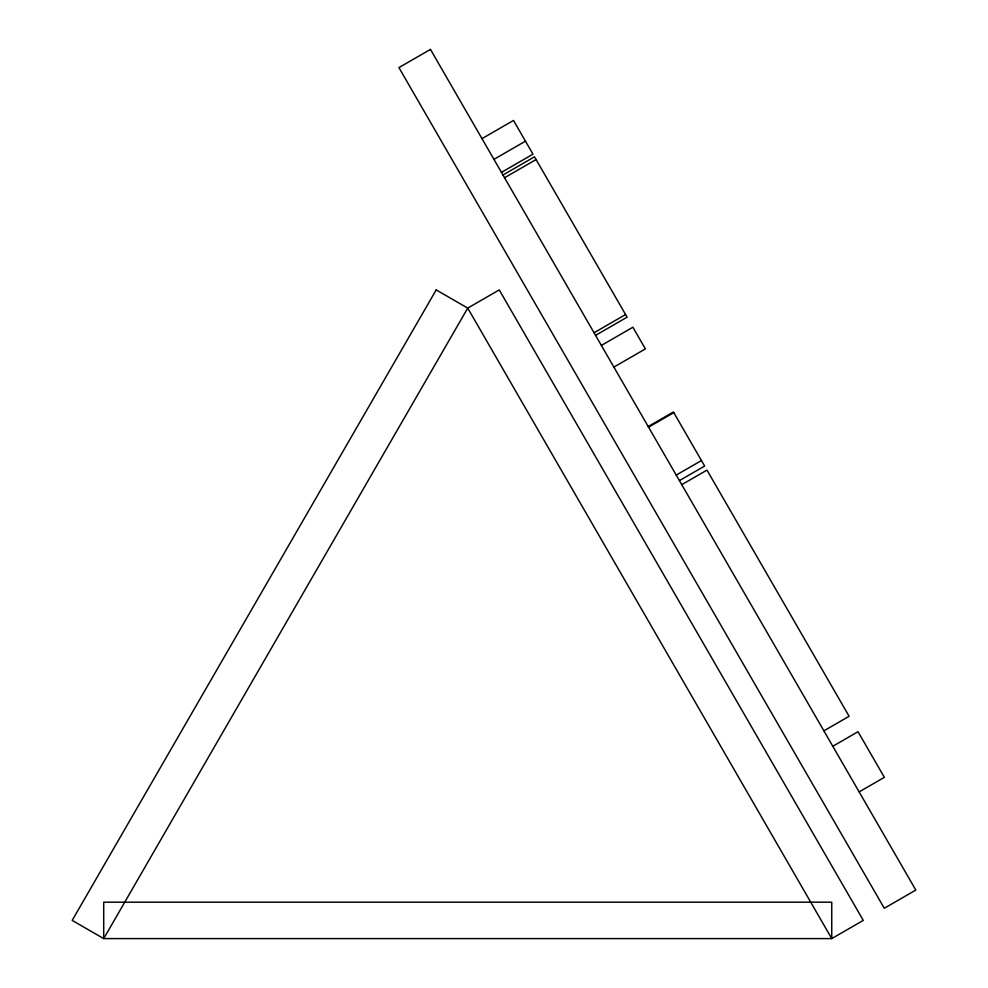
<?xml version="1.0" encoding="UTF-8"?>
<svg xmlns="http://www.w3.org/2000/svg" width="988" height="988" viewBox="0 0 988 988"><rect width="100%" height="100%" fill="white"/><g stroke="black" fill="none" stroke-linecap="round" stroke-linejoin="round"><path stroke-width="1.48" d="M481.983 138.641L513.501 120.437L532.977 154.165L501.447 172.369M493.938 159.364L525.468 141.161M502.978 175.012L534.496 156.808L627.096 317.185L595.566 335.377M504.559 177.754L536.089 159.55M594.047 332.734L625.565 314.542M601.371 345.43L632.888 327.226L645.399 348.9L613.881 367.091M648.202 426.544L673.421 411.984L704.642 466.052L679.423 480.613M648.573 427.187L673.791 412.626M676.237 475.092L701.455 460.531M681.757 484.676L706.976 470.115L849.112 716.288L823.893 730.848M832.798 746.273L858.016 731.713L884.359 777.334L859.14 791.907M436.202 289.904L72.186 920.396L103.715 938.6L831.748 938.6L863.277 920.396L499.249 289.904L467.732 308.108L103.715 938.6L103.715 902.192L831.748 902.192L831.748 938.6L467.732 308.108L436.202 289.904M430.459 49.4L398.93 67.604L884.285 908.268L915.814 890.065L430.459 49.4"/></g></svg>
